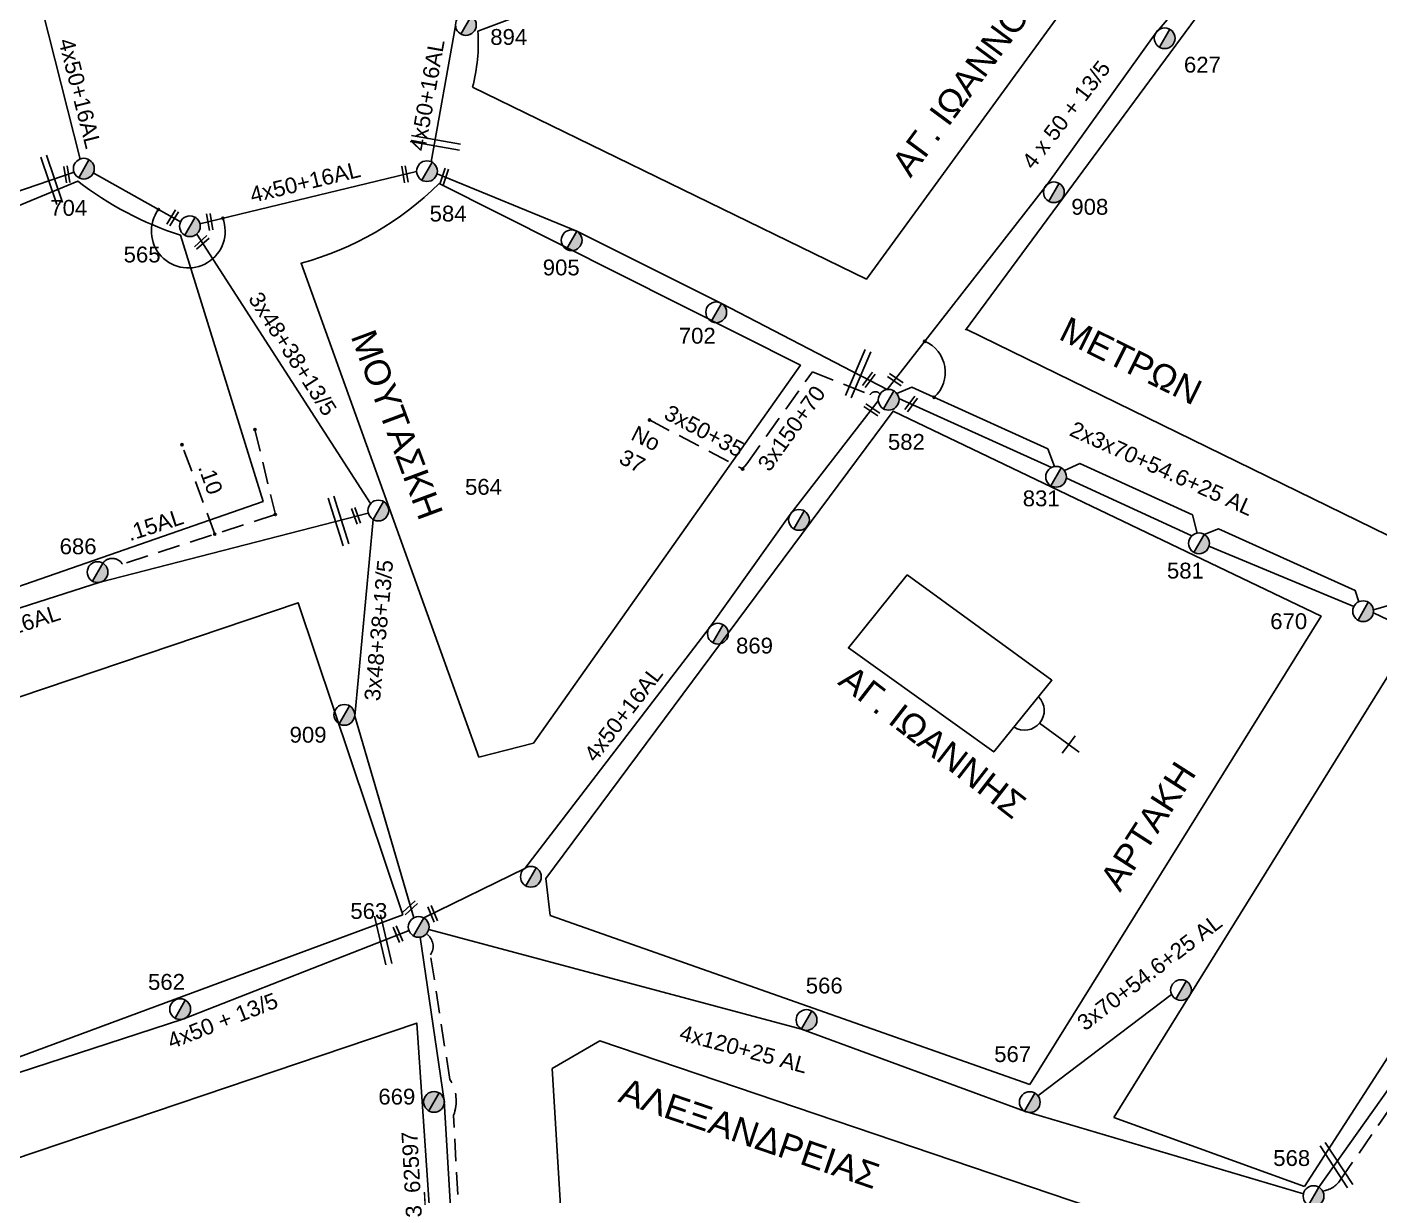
# Model space of a CAD drawing. Header units: millimetres. Extents: x 1421 to 7616, y 908 to 2861.
# Drawn here: x 5913.5 to 6067.1, y 2470.5 to 2603.4 of the extents above; entities that cross this region are included whole.
import ezdxf
from ezdxf.enums import TextEntityAlignment as Align

# ---------------------------------------------------------------- set-up
doc = ezdxf.new("R2010")
doc.units = ezdxf.units.MM
doc.linetypes.add('DASHED', pattern=[19.05, 12.7, -6.35])
for name, color, linetype, lineweight in [('3x150+70', 7, 'Continuous', 30), ('3x48+38+13_5', 7, 'Continuous', 30), ('4x50 + 13_5', 7, 'SYN_LINE', 30), ('Άγνωστα', 7, 'Continuous', 30), ('Γυμνά εναέρια ΧΤ και ΦΟΠ (3Φ)   4x50+16AL', 7, 'Continuous', 30), ('Καλωδια Χ.Τ. 3x50+35', 7, 'Continuous', 30), ('Καλώδια ΧΤ   3x150+50CU', 7, 'DASHED', 30), ('Καλώδια ΧΤ   3x150+70AL', 7, 'DASHED', 30), ('Συνεστραμμένα ΧΤ   3x70+54.6+25 AL', 7, 'SYN_LINE', 30), ('Συνεστραμμένα ΧΤ   4x120+25 AL', 7, 'SYN_LINE', 30), ('Υπόγεια Καλώδια Δικτύου ΧΤ   .10', 7, 'DASHED', 30), ('Υπόγεια Καλώδια Δικτύου ΧΤ   .15', 7, 'DASHED', 30)]:
    doc.layers.add(name, color=color, linetype=linetype, lineweight=lineweight)
for name, color, linetype in [('TEXT ΚΑΛΩΔΙΩΝ', 7, 'Continuous'), ('ΑΓΝΩΣΤΟ ΕΝΑΕΡΙΟ ΚΑΛΩΔΙΟ', 7, 'Continuous'), ('Μηχανική τομή', 7, 'Continuous'), ('Στύλος Ξύλινος', 7, 'Continuous'), ('Στύλος Ξύλινος @ 1', 7, 'Continuous'), ('Στύλος ΦΜ', 7, 'Continuous'), ('Στύλος ΦΜ @ 1', 7, 'Continuous'), ('Συνδέσεις', 7, 'Continuous'), ('Τομή', 7, 'Continuous'), ('Υπόβαθρο ΔΕΗ', 7, 'Continuous')]:
    doc.layers.add(name, color=color, linetype=linetype)
doc.styles.add('arial', font='ARIAL.TTF')
doc.styles.get("Standard").update_dxf_attribs({"font": 'ARIAL.TTF', "height": 1.8})
doc.linetypes.add('SYN_LINE', pattern='A,0.5,-0.0001,["/\\/\\/\\/",Standard,S=0.1,R=0,X=0,Y=-0.05],-0.25', length=0.7501)

# ---------------------------------------------------------------- blocks, each defined once
blk = doc.blocks.new('ΥΠΑΡΧΩΝ ΤΣΙΜΕΝΤΕΝΙΟΣ ΣΤΥΛΟΣ')
at = {"layer": 'Στύλος ΦΜ'}
blk.add_hatch(color=7, dxfattribs=at).paths.add_polyline_path([(-1.29, -2.28, 0.574793), (2.62, 0, 0.268822), (1.3, 2.27)])
at = {"layer": 'Στύλος ΦΜ', "color": 7}
blk.add_line((-1.29, -2.28), (1.3, 2.27), dxfattribs=at)
blk.add_circle((0, 0), 2.62, dxfattribs=at)
at = {"layer": 'Στύλος ΦΜ', "flags": 4}
for tag, p in [('ΑΡΙΘΜΟΣ', (-4.68, 8.05)), ('ΤΥΠΟΣ', (-4.91, 3.03))]:
    blk.add_attdef(tag, p, '', height=4, dxfattribs=at)
blk = doc.blocks.new('ΥΠΑΡΧΩΝ ΞΥΛΙΝΟΣ ΣΤΥΛΟΣ')
at = {"layer": 'Στύλος Ξύλινος'}
h = blk.add_hatch(color=7, dxfattribs=at)
h.paths.add_polyline_path([(-2.62, 0, 0.270008), (-1.29, -2.28), (1.3, 2.27, 0.576266)])
h.paths.add_polyline_path([(-1.29, -2.28, 0.574793), (2.62, 0, 0.268822), (1.3, 2.27)])
at = {"layer": 'Στύλος Ξύλινος', "color": 7}
blk.add_line((-1.29, -2.28), (1.3, 2.27), dxfattribs=at)
blk.add_circle((0, 0), 2.62, dxfattribs=at)
at = {"layer": 'Στύλος Ξύλινος', "color": 1, "flags": 4}
for tag, p in [('ΑΡΙΘΜΟΣ', (-4.91, 8.6)), ('ΤΥΠΟΣ', (-4.85, 3.39))]:
    blk.add_attdef(tag, p, '', height=4, dxfattribs=at)
blk = doc.blocks.new('_ΣΥΝΔΕΣΗ')
at = {"layer": 'Συνδέσεις', "linetype": 'SYN_LINE', "ltscale": 40}
blk.add_hatch(color=256, dxfattribs=at).paths.add_polyline_path([(0.5, -0.01, 1), (-0.5, -0.01, 1)])
at = {"layer": 'Συνδέσεις'}
blk.add_circle((0, -0.01), 0.5, dxfattribs=at)
blk = doc.blocks.new('ΤΟΜΗ')
at = {"layer": 'Τομή', "ltscale": 40}
for p, q in [((11.33, -0.65), (-11.4, -0.65)), ((11.33, -3.42), (-11.4, -3.42))]:
    blk.add_line(p, q, dxfattribs=at)
blk = doc.blocks.new('ΜΗΧΑΝΙΚΗ ΤΟΜΗ')
at = {"layer": 'Μηχανική τομή', "ltscale": 40}
for p, q in [((-3.79, 1.21), (3.79, 1.21)), ((3.79, -0.34), (-3.79, -0.34))]:
    blk.add_line(p, q, dxfattribs=at)

msp = doc.modelspace()

# ---------------------------------------------------------------- hatches: boundary and pattern name
at = {"layer": 'Υπόβαθρο ΔΕΗ', "lineweight": -3, "ltscale": 0.1}
h = msp.add_hatch(color=256, dxfattribs=at)
h.dxf.hatch_style = 1
edge = h.paths.add_edge_path()
edge.add_spline(control_points=[(5691.94, 2442.28), (5692.16, 2442.58), (5694.87, 2446.18), (5700.26, 2453.48), (5706.97, 2462.99), (5711.5, 2468.97), (5713.29, 2471.32)], knot_values=[260.98887, 260.98887, 260.98887, 260.98887, 262.113706, 274.518577, 288.177921, 297.038871, 297.038871, 297.038871, 297.038871], degree=3, periodic=0)
edge.add_line((5713.29, 2471.32), (5712.02, 2472.42))
edge.add_spline(control_points=[(5712.02, 2472.42), (5711.88, 2472.24), (5711.75, 2472.06), (5710.37, 2470.25), (5709.13, 2468.61), (5706.68, 2465.33), (5705.47, 2463.67), (5702.37, 2459.38), (5700.49, 2456.74), (5697.1, 2452.03), (5695.58, 2449.96), (5692.92, 2446.37), (5691.78, 2444.85), (5690.64, 2443.33)], knot_values=[261.050003, 261.050003, 261.050003, 261.050003, 261.732834, 261.732834, 267.859852, 267.859852, 273.986871, 273.986871, 283.703429, 283.703429, 291.439526, 291.439526, 297.142348, 297.142348, 297.142348, 297.142348], degree=3, periodic=0)
edge.add_line((5690.64, 2443.33), (5691.94, 2442.28))
edge = h.paths.add_edge_path()
edge.add_spline(control_points=[(5735.17, 2499.23), (5735.83, 2500.01), (5738.55, 2503.27), (5744.03, 2509.97), (5749.33, 2515.89), (5752.46, 2519.4), (5752.66, 2519.62)], knot_values=[332.50931, 332.50931, 332.50931, 332.50931, 335.550703, 345.259731, 358.48712, 359.372362, 359.372362, 359.372362, 359.372362], degree=3, periodic=0)
edge.add_spline(control_points=[(5752.66, 2519.62), (5754.61, 2521.81), (5756.55, 2524), (5758.51, 2526.17)], knot_values=[359.372362, 359.372362, 359.372362, 359.372362, 368.154974, 368.154974, 368.154974, 368.154974], degree=3, periodic=0)
edge.add_line((5758.51, 2526.17), (5757.44, 2527.47))
edge.add_spline(control_points=[(5757.44, 2527.47), (5756.82, 2526.79), (5756.2, 2526.1), (5754.22, 2523.88), (5752.85, 2522.35), (5751.49, 2520.82)], knot_values=[359.492505, 359.492505, 359.492505, 359.492505, 362.259038, 362.259038, 368.403252, 368.403252, 368.403252, 368.403252], degree=3, periodic=0)
edge.add_spline(control_points=[(5751.49, 2520.82), (5751.41, 2520.73), (5751.32, 2520.63), (5749.79, 2518.91), (5748.34, 2517.29), (5745.75, 2514.36), (5744.6, 2513.06), (5742.33, 2510.43), (5741.21, 2509.1), (5738.58, 2505.94), (5737.07, 2504.11), (5735.03, 2501.66), (5734.5, 2501.02), (5733.97, 2500.39)], knot_values=[332.62243, 332.62243, 332.62243, 332.62243, 333.004816, 333.004816, 339.531417, 339.531417, 344.713491, 344.713491, 349.895565, 349.895565, 357.003007, 357.003007, 359.492505, 359.492505, 359.492505, 359.492505], degree=3, periodic=0)
edge.add_line((5733.97, 2500.39), (5735.17, 2499.23))
edge = h.paths.add_edge_path()
edge.add_spline(control_points=[(5896.61, 2646.8), (5901.45, 2651.15), (5906.27, 2655.53), (5910.89, 2660.11)], knot_values=[551.674484, 551.674484, 551.674484, 551.674484, 571.199355, 571.199355, 571.199355, 571.199355], degree=3, periodic=0)
edge.add_spline(control_points=[(5910.89, 2660.11), (5910.91, 2660.13), (5912.76, 2661.95), (5914.57, 2663.81), (5916.34, 2665.68)], knot_values=[571.199355, 571.199355, 571.199355, 571.199355, 571.281656, 578.987754, 578.987754, 578.987754, 578.987754], degree=3, periodic=0)
edge.add_spline(control_points=[(5916.34, 2665.68), (5917.15, 2666.53), (5917.96, 2667.39), (5918.76, 2668.26)], knot_values=[578.987754, 578.987754, 578.987754, 578.987754, 582.527531, 582.527531, 582.527531, 582.527531], degree=3, periodic=0)
edge.add_line((5918.76, 2668.26), (5917.63, 2669.49))
edge.add_spline(control_points=[(5917.63, 2669.49), (5916.8, 2668.6), (5915.97, 2667.71), (5915.14, 2666.83)], knot_values=[579.000974, 579.000974, 579.000974, 579.000974, 582.663195, 582.663195, 582.663195, 582.663195], degree=3, periodic=0)
edge.add_spline(control_points=[(5915.14, 2666.83), (5914.92, 2666.6), (5914.69, 2666.37), (5912.47, 2664.04), (5910.44, 2661.99), (5907.86, 2659.47), (5907.34, 2658.98), (5906.83, 2658.48)], knot_values=[567.142828, 567.142828, 567.142828, 567.142828, 568.110213, 568.110213, 576.851211, 576.851211, 579.000974, 579.000974, 579.000974, 579.000974], degree=3, periodic=0)
edge.add_spline(control_points=[(5906.83, 2658.48), (5904.73, 2656.47), (5902.6, 2654.49), (5897.77, 2650.08), (5895.06, 2647.65), (5891.3, 2644.28), (5890.25, 2643.34), (5889.21, 2642.4)], knot_values=[543.23113, 543.23113, 543.23113, 543.23113, 552.002269, 552.002269, 562.923172, 562.923172, 567.142828, 567.142828, 567.142828, 567.142828], degree=3, periodic=0)
edge.add_line((5889.21, 2642.4), (5890.25, 2641.1))
edge.add_spline(control_points=[(5890.25, 2641.1), (5891.65, 2642.35), (5893.76, 2644.25), (5895.88, 2646.15), (5896.61, 2646.8)], knot_values=[543.137533, 543.137533, 543.137533, 543.137533, 548.757021, 551.674464, 551.674464, 551.674464, 551.674464], degree=3, periodic=0)
edge.add_spline(control_points=[(5896.61, 2646.8), (5896.61, 2646.8), (5896.61, 2646.8), (5896.61, 2646.8)], knot_values=[551.674464, 551.674464, 551.674464, 551.674464, 551.674484, 551.674484, 551.674484, 551.674484], degree=3, periodic=0)
edge = h.paths.add_edge_path()
edge.add_spline(control_points=[(5952.15, 2709.84), (5953.69, 2712.08), (5956.79, 2716.68), (5959.77, 2721.36), (5961.25, 2723.76)], knot_values=[635.891223, 635.891223, 635.891223, 635.891223, 644.044754, 652.524779, 652.524779, 652.524779, 652.524779], degree=3, periodic=0)
edge.add_spline(control_points=[(5961.25, 2723.76), (5961.27, 2723.79), (5961.29, 2723.82), (5961.3, 2723.85)], knot_values=[652.524779, 652.524779, 652.524779, 652.524779, 652.626047, 652.626047, 652.626047, 652.626047], degree=3, periodic=0)
edge.add_spline(control_points=[(5961.3, 2723.85), (5961.75, 2724.57), (5962.19, 2725.3), (5962.63, 2726.03)], knot_values=[652.626047, 652.626047, 652.626047, 652.626047, 655.179142, 655.179142, 655.179142, 655.179142], degree=3, periodic=0)
edge.add_line((5962.63, 2726.03), (5961.16, 2726.81))
edge.add_spline(control_points=[(5961.16, 2726.81), (5960.75, 2726.14), (5960.34, 2725.47), (5959.93, 2724.81)], knot_values=[652.722274, 652.722274, 652.722274, 652.722274, 655.080982, 655.080982, 655.080982, 655.080982], degree=3, periodic=0)
edge.add_spline(control_points=[(5959.88, 2724.73), (5957.98, 2721.64), (5956.02, 2718.58), (5952.94, 2713.96), (5951.87, 2712.37), (5950.78, 2710.79)], knot_values=[635.895337, 635.895337, 635.895337, 635.895337, 646.850294, 646.850294, 652.628958, 652.628958, 652.628958, 652.628958], degree=3, periodic=0)
edge.add_spline(control_points=[(5950.78, 2710.79), (5948.44, 2707.41), (5946.04, 2704.07), (5943.58, 2700.77)], knot_values=[623.496411, 623.496411, 623.496411, 623.496411, 635.895317, 635.895317, 635.895317, 635.895317], degree=3, periodic=0)
edge.add_spline(control_points=[(5943.58, 2700.77), (5942.78, 2699.69), (5941.97, 2698.62), (5941.16, 2697.56)], knot_values=[619.46154, 619.46154, 619.46154, 619.46154, 623.496411, 623.496411, 623.496411, 623.496411], degree=3, periodic=0)
edge.add_line((5941.16, 2697.56), (5942.41, 2696.44))
edge.add_spline(control_points=[(5942.41, 2696.44), (5943.23, 2697.52), (5944.05, 2698.61), (5944.86, 2699.7)], knot_values=[619.321416, 619.321416, 619.321416, 619.321416, 623.404559, 623.404559, 623.404559, 623.404559], degree=3, periodic=0)
edge.add_spline(control_points=[(5944.86, 2699.7), (5945.68, 2700.79), (5948.15, 2704.15), (5950.56, 2707.54), (5952.15, 2709.84)], knot_values=[623.404559, 623.404559, 623.404559, 623.404559, 627.502698, 635.891223, 635.891223, 635.891223, 635.891223], degree=3, periodic=0)

# ---------------------------------------------------------------- linework, layer by layer
at = {"layer": '3x150+70', "color": 62, "linetype": 'DASHED', "lineweight": -3, "ltscale": 0.2}
msp.add_lwpolyline([(5995.19, 2553.74), (6002.66, 2564.18), (6009.21, 2561.58, -0.532048), (6010.33, 2561.66, 3.379319)], format="xyb", dxfattribs=at)
at = {"layer": '3x48+38+13_5', "color": 30, "lineweight": -3, "ltscale": 0.1}
for points in [[(5932.73, 2579.83), (5952.47, 2549.2)], [(5952.78, 2547.4), (5950.67, 2525.06), (5957.38, 2502.13)]]:
    msp.add_lwpolyline(points, dxfattribs=at)
at = {"layer": '4x50 + 13_5', "color": 6, "lineweight": -3, "ltscale": 0.1}
msp.add_lwpolyline([(6011.13, 2562.17), (6029.3, 2585.46), (6041.59, 2602.57), (6056.16, 2619.62)], dxfattribs=at)
at = {"layer": '4x50 + 13_5', "color": 1, "lineweight": -3, "ltscale": 0.1}
msp.add_lwpolyline([(5897.2, 2479.55), (5931.17, 2490.62), (5956.84, 2500.7)], dxfattribs=at)
at = {"layer": '4x50 + 13_5', "color": 5, "lineweight": -3, "ltscale": 0.1}
msp.add_lwpolyline([(5961.95, 2452.13), (5961.82, 2464.77), (5960.85, 2481.36), (5958.12, 2499.93)], dxfattribs=at)
at = {"layer": 'ΑΓΝΩΣΤΟ ΕΝΑΕΡΙΟ ΚΑΛΩΔΙΟ', "color": 30, "lineweight": -3, "ltscale": 0.1}
msp.add_lwpolyline([(5960.02, 2586.68), (5975.89, 2580.15), (5992.32, 2571.96), (6011.13, 2562.17)], dxfattribs=at)
at = {"layer": 'Γυμνά εναέρια ΧΤ και ΦΟΠ (3Φ)   4x50+16AL', "color": 30, "lineweight": -3, "ltscale": 0.1}
for points in [[(5914.46, 2608.26), (5919.49, 2588.36)], [(5920.98, 2586.79), (5930.89, 2581.21)], [(5933.1, 2581.01), (5957.7, 2586.95)]]:
    msp.add_lwpolyline(points, dxfattribs=at)
at = {"layer": 'Γυμνά εναέρια ΧΤ και ΦΟΠ (3Φ)   4x50+16AL', "color": 5, "lineweight": -3, "ltscale": 0.1}
for points in [[(5959.37, 2588.05), (5962.12, 2603.5)], [(5810.76, 2503.06), (5827.73, 2507.77), (5847.29, 2514.47), (5877, 2525.46), (5900.62, 2533.48), (5921.78, 2540.29), (5952.22, 2548.13)]]:
    msp.add_lwpolyline(points, dxfattribs=at)
at = {"layer": 'Γυμνά εναέρια ΧΤ και ΦΟΠ (3Φ)   4x50+16AL', "color": 62, "lineweight": -3, "ltscale": 0.1}
msp.add_lwpolyline([(5958.53, 2502.12), (5969.98, 2507.74), (5990.91, 2535.04), (6000.13, 2547.98), (6010.14, 2560.89)], dxfattribs=at)
at = {"layer": 'Καλωδια Χ.Τ. 3x50+35', "color": 62, "linetype": 'DASHED', "lineweight": -3, "ltscale": 0.2}
msp.add_lwpolyline([(5984.15, 2558.71), (5994.73, 2553.14), (5995.19, 2553.74)], dxfattribs=at)
at = {"layer": 'Καλώδια ΧΤ   3x150+50CU', "color": 30, "lineweight": -3, "ltscale": 0.2}
msp.add_lwpolyline([(5998.93, 2441.43), (5970.24, 2445.38), (5969.79, 2443.66), (5962, 2444.7), (5962.84, 2449.49, 0.367131), (5963.16, 2454.19), (5962.84, 2462.16, 0.288634), (5962.57, 2466.89), (5961.9, 2479.7, 0.239851), (5961.47, 2483.78), (5959.28, 2497.93, 0.414138), (5958.82, 2500.31)], format="xyb", dxfattribs=at)
at = {"layer": 'Καλώδια ΧΤ   3x150+70AL', "color": 1, "lineweight": -3, "ltscale": 0.2}
msp.add_lwpolyline([(6092.41, 2517.92, -0.620435), (6092.74, 2515.54), (6089.73, 2510.73), (6081.67, 2497.1), (6079.18, 2496.3), (6062.61, 2472.34, -0.206203), (6060.61, 2471.08, -7.171083)], format="xyb", dxfattribs=at)
at = {"layer": 'Συνεστραμμένα ΧΤ   3x70+54.6+25 AL', "color": 6, "lineweight": -3, "ltscale": 15}
for points in [[(6012.25, 2561.71), (6013.95, 2562.45), (6029.39, 2555.42), (6030.15, 2553.41)], [(6031.28, 2552.96), (6033.01, 2553.77), (6045.81, 2547.93), (6046.36, 2545.85)], [(6047.14, 2545.71), (6048.79, 2546.35), (6064.3, 2539.34), (6064.7, 2538.04)], [(6066.36, 2537.15), (6068.74, 2537.83), (6092.96, 2525.97), (6093.79, 2524.52)]]:
    msp.add_lwpolyline(points, dxfattribs=at)
at = {"layer": 'Συνεστραμμένα ΧΤ   3x70+54.6+25 AL', "color": 62, "lineweight": -3, "ltscale": 15}
for points in [[(6012.48, 2561.13), (6029.79, 2553.29)], [(6031.5, 2552.1), (6045.76, 2545.56)], [(6047.69, 2544.38), (6064.15, 2537.53)], [(6066.36, 2536.81), (6093.26, 2523.96)]]:
    msp.add_lwpolyline(points, dxfattribs=at)
at = {"layer": 'Συνεστραμμένα ΧΤ   3x70+54.6+25 AL', "color": 2, "lineweight": -3, "ltscale": 15}
msp.add_lwpolyline([(6028.27, 2481.91), (6043.45, 2493.43)], dxfattribs=at)
at = {"layer": 'Συνεστραμμένα ΧΤ   4x120+25 AL', "color": 27, "lineweight": -3, "ltscale": 10}
msp.add_lwpolyline([(5862.56, 2563.21), (5883.77, 2573.59), (5902.29, 2581.22), (5918.8, 2586.86)], dxfattribs=at)
at = {"layer": 'Συνεστραμμένα ΧΤ   4x120+25 AL', "color": 85, "lineweight": -3, "ltscale": 15}
msp.add_lwpolyline([(6060.15, 2471.54), (6079.44, 2498.68), (6087.9, 2513.36)], dxfattribs=at)
at = {"layer": 'Συνεστραμμένα ΧΤ   4x120+25 AL', "color": 2, "linetype": 'SYN_LINE', "lineweight": -3, "ltscale": 15}
msp.add_lwpolyline([(6058.42, 2470.77), (6026.76, 2480.17), (6001.4, 2489.5), (5959.09, 2500.82)], dxfattribs=at)
at = {"layer": 'Υπόβαθρο ΔΕΗ', "lineweight": -3, "ltscale": 0.1}
for points in [[(5964.05, 2596.51), (6008.79, 2574.71), (6046.55, 2626.55), (6039.62, 2631.07), (5964.67, 2602.9, -0.079481), (5964.05, 2596.51, 2.55059)], [(5964.76, 2520.39), (5970.97, 2521.98), (6001.3, 2564.92), (5960.25, 2585.57, -0.129755), (5944.59, 2576.52), (5964.76, 2520.39)]]:
    msp.add_lwpolyline(points, format="xyb", dxfattribs=at)
for points in [[(6020.05, 2568.93), (6057.27, 2619.4), (6101.79, 2591.76)], [(6020.13, 2569.04), (6071.46, 2543.91)], [(6036.87, 2479.45), (6070.8, 2534.1)], [(6028.46, 2524.25), (6032.96, 2520.96)], [(6058.55, 2471.6), (6091.92, 2523.4)], [(6031.76, 2521.83), (6031.03, 2520.84)], [(6032.49, 2522.83), (6031.76, 2521.83)], [(5907.51, 2458.97), (5906.38, 2472.81), (5957.72, 2490.17), (5960.3, 2452.29), (5907.51, 2458.97)], [(6036.87, 2479.45), (6058.55, 2471.6)]]:
    msp.add_lwpolyline(points, dxfattribs=at)
msp.add_lwpolyline([(5870.7, 2565.72), (5885.16, 2530.27), (5940.27, 2549.46), (5930.87, 2579.71, -0.086148), (5919.21, 2585.85)], format="xyb", close=True, dxfattribs=at)
for points in [[(6027.36, 2483.18), (6060.42, 2536.42), (6011.83, 2559.71), (5972.38, 2506.6), (5972.89, 2502.41)], [(6013.4, 2541.11), (6006.75, 2532.81), (6023.24, 2520.98), (6029.85, 2529.14)], [(5956.13, 2502.47), (5944.25, 2537.93), (5889.62, 2519.48), (5904.08, 2483.21)], [(5975.2, 2450.02), (6037.11, 2441.94), (6047.53, 2464.74), (5978.52, 2488.14), (5973.11, 2485)]]:
    msp.add_lwpolyline(points, close=True, dxfattribs=at)
at = {"layer": 'Υπόβαθρο ΔΕΗ', "lineweight": -3}
for centre, radius, start, end in [((5931.77, 2580.17), 4.19, 144.0329, 20.566), ((6013.9, 2564.13), 3.84, 312.4099, 66.7836)]:
    msp.add_arc(centre, radius, start, end, dxfattribs=at)
at = {"layer": 'Υπόβαθρο ΔΕΗ', "lineweight": -3, "ltscale": 0.1}
msp.add_arc((6026.76, 2525.68), 2.22, 236.7308, 45.335, dxfattribs=at)
msp.add_open_spline([(5490.15, 2288.88), (5490.87, 2288.89), (5491.59, 2288.89), (5493.74, 2288.91), (5495.17, 2288.94), (5497.8, 2289.06), (5499.01, 2289.16), (5501.43, 2289.43), (5502.64, 2289.61), (5506.25, 2290.26), (5508.65, 2290.84), (5512.66, 2292.01), (5514.29, 2292.54), (5517.52, 2293.68), (5519.13, 2294.29), (5522.16, 2295.48), (5523.59, 2296.04), (5526.43, 2297.19), (5527.84, 2297.77), (5531.22, 2299.21), (5533.17, 2300.07), (5537.38, 2302.06), (5539.62, 2303.21), (5543.68, 2305.4), (5545.51, 2306.42), (5549.13, 2308.49), (5550.92, 2309.55), (5554.75, 2311.89), (5556.78, 2313.17), (5560.79, 2315.82), (5562.77, 2317.19), (5567.67, 2320.66), (5570.58, 2322.79), (5575.52, 2326.44), (5577.55, 2327.95), (5581.62, 2330.97), (5583.65, 2332.48), (5588.68, 2336.28), (5591.67, 2338.58), (5598.59, 2344.11), (5602.49, 2347.39), (5608.23, 2352.48), (5610.13, 2354.22), (5613.89, 2357.75), (5615.76, 2359.55), (5619.45, 2363.1), (5621.27, 2364.86), (5624.93, 2368.37), (5626.76, 2370.11), (5632.27, 2375.34), (5635.92, 2378.82), (5643.08, 2385.93), (5646.58, 2389.55), (5651.44, 2394.94), (5652.91, 2396.62), (5655.79, 2400.04), (5657.21, 2401.77), (5660.34, 2405.66), (5662.06, 2407.82), (5665.07, 2411.57), (5666.36, 2413.16), (5668.97, 2416.32), (5670.28, 2417.89), (5674.21, 2422.59), (5676.83, 2425.71), (5681.95, 2432.03), (5684.46, 2435.23), (5689.33, 2441.58), (5691.7, 2444.73), (5695.58, 2449.96), (5697.1, 2452.03), (5700.49, 2456.74), (5702.37, 2459.38), (5705.47, 2463.67), (5706.68, 2465.33), (5709.13, 2468.61), (5710.37, 2470.25), (5712.95, 2473.64), (5714.3, 2475.4), (5717.12, 2479.13), (5718.6, 2481.1), (5721.58, 2485.06), (5723.08, 2487.04), (5725.79, 2490.5), (5726.99, 2491.99), (5729.41, 2494.94), (5730.63, 2496.4), (5733.09, 2499.34), (5734.33, 2500.82), (5737.07, 2504.11), (5738.58, 2505.94), (5741.21, 2509.1), (5742.33, 2510.43), (5744.6, 2513.06), (5745.75, 2514.36), (5748.34, 2517.29), (5749.79, 2518.91), (5752.68, 2522.16), (5754.13, 2523.79), (5757.7, 2527.77), (5759.83, 2530.12), (5764.18, 2534.75), (5766.39, 2537.04), (5770.79, 2541.41), (5772.97, 2543.51), (5777.38, 2547.56), (5779.6, 2549.52), (5784.09, 2553.37), (5786.36, 2555.25), (5790.16, 2558.45), (5791.71, 2559.76), (5796.3, 2563.73), (5799.3, 2566.46), (5804.09, 2570.87), (5805.89, 2572.53), (5809.47, 2575.86), (5811.26, 2577.53), (5814.81, 2580.89), (5816.58, 2582.59), (5819.71, 2585.52), (5821.06, 2586.76), (5823.79, 2589.2), (5825.17, 2590.39), (5829.37, 2593.93), (5832.21, 2596.22), (5837.56, 2600.43), (5840.06, 2602.37), (5847.53, 2608.18), (5852.48, 2612.08), (5859.87, 2617.94), (5862.33, 2619.89), (5867.22, 2623.78), (5869.66, 2625.74), (5874.38, 2629.59), (5876.68, 2631.48), (5883.47, 2637.25), (5887.9, 2641.23), (5895.06, 2647.65), (5897.77, 2650.08), (5903.13, 2654.98), (5905.78, 2657.45), (5910.44, 2661.99), (5912.47, 2664.04), (5916.47, 2668.23), (5918.44, 2670.36), (5923.54, 2676.01), (5926.63, 2679.56), (5932.68, 2686.77), (5935.64, 2690.43), (5943.95, 2701.09), (5949.13, 2708.22), (5956.03, 2718.6), (5958, 2721.68), (5961.43, 2727.24), (5962.91, 2729.71), (5965.83, 2734.76), (5967.26, 2737.34), (5970.15, 2742.52), (5971.59, 2745.12), (5974.04, 2749.35), (5975.01, 2750.98), (5976.99, 2754.21), (5977.99, 2755.81), (5980.6, 2759.91), (5982.22, 2762.38), (5985.47, 2767.32), (5987.1, 2769.78), (5990.87, 2775.45), (5993.01, 2778.66), (5997.27, 2785.09), (5999.39, 2788.31), (6002.94, 2793.69), (6004.36, 2795.85), (6007.22, 2800.17), (6008.66, 2802.33), (6011.42, 2806.35), (6012.74, 2808.21), (6015.43, 2811.88), (6016.82, 2813.69), (6019.65, 2817.26), (6021.08, 2819.02), (6023.91, 2822.44), (6025.3, 2824.1), (6028.08, 2827.44), (6029.46, 2829.11), (6033.67, 2834.11), (6036.54, 2837.41), (6040.6, 2841.67), (6041.65, 2842.74), (6043.78, 2844.84), (6044.85, 2845.87), (6046.01, 2846.99), (6046.09, 2847.07), (6046.18, 2847.15)], degree=3, knots=[0, 0, 0, 0, 2.166148, 2.166148, 6.498445, 6.498445, 10.265763, 10.265763, 14.03308, 14.03308, 21.567715, 21.567715, 26.783111, 26.783111, 31.998507, 31.998507, 36.609107, 36.609107, 41.219706, 41.219706, 47.702734, 47.702734, 55.361699, 55.361699, 61.656862, 61.656862, 67.952024, 67.952024, 75.225312, 75.225312, 82.498599, 82.498599, 93.336109, 93.336109, 100.938237, 100.938237, 108.540365, 108.540365, 119.906013, 119.906013, 135.262764, 135.262764, 143.046265, 143.046265, 150.829766, 150.829766, 158.421213, 158.421213, 166.01266, 166.01266, 181.195553, 181.195553, 196.378447, 196.378447, 203.139727, 203.139727, 209.901007, 209.901007, 218.17125, 218.17125, 224.294478, 224.294478, 230.417706, 230.417706, 242.664163, 242.664163, 254.910619, 254.910619, 266.752825, 266.752825, 274.488922, 274.488922, 284.205481, 284.205481, 290.332499, 290.332499, 296.459518, 296.459518, 303.102773, 303.102773, 310.521928, 310.521928, 317.941082, 317.941082, 323.632036, 323.632036, 329.322989, 329.322989, 335.111928, 335.111928, 342.21937, 342.21937, 347.401444, 347.401444, 352.583519, 352.583519, 359.110119, 359.110119, 365.636719, 365.636719, 375.115877, 375.115877, 384.595036, 384.595036, 393.595586, 393.595586, 402.417975, 402.417975, 411.240365, 411.240365, 417.351182, 417.351182, 429.572817, 429.572817, 436.920313, 436.920313, 444.267808, 444.267808, 451.615303, 451.615303, 457.062825, 457.062825, 462.510346, 462.510346, 473.405389, 473.405389, 482.870876, 482.870876, 501.801851, 501.801851, 511.190138, 511.190138, 520.578425, 520.578425, 529.535879, 529.535879, 547.450786, 547.450786, 558.371689, 558.371689, 569.292592, 569.292592, 578.03359, 578.03359, 586.774588, 586.774588, 600.952588, 600.952588, 615.130587, 615.130587, 641.674, 641.674, 652.706754, 652.706754, 661.38308, 661.38308, 670.280364, 670.280364, 679.177647, 679.177647, 684.825847, 684.825847, 690.474048, 690.474048, 699.322624, 699.322624, 708.1712, 708.1712, 719.749064, 719.749064, 731.326928, 731.326928, 739.082483, 739.082483, 746.838037, 746.838037, 753.616582, 753.616582, 760.393168, 760.393168, 767.169755, 767.169755, 773.671582, 773.671582, 780.173409, 780.173409, 793.177063, 793.177063, 797.627508, 797.627508, 802.077954, 802.077954, 802.435638, 802.435638, 802.435638, 802.435638], dxfattribs=at)
msp.add_spline([(5490.16, 2287.22), (5499.06, 2287.5), (5515.01, 2291.04), (5522.87, 2293.97), (5536.55, 2299.83), (5547.01, 2305.36), (5558.93, 2312.6), (5569, 2319.58), (5578.71, 2326.73), (5595.27, 2339.32), (5611.11, 2352.87), (5623.93, 2365.1), (5639.24, 2379.78), (5654.56, 2396), (5666.94, 2411.23), (5680.23, 2427.26), (5692.61, 2443.18), (5699.97, 2453.16), (5707.96, 2464.24), (5717.67, 2477.08), (5726.8, 2489.07), (5737.12, 2501.56), (5743.34, 2509.03), (5752.07, 2518.96), (5762.51, 2530.53), (5776.67, 2544.64), (5783.85, 2550.96), (5794.53, 2559.98), (5805.14, 2569.57), (5813.96, 2577.8), (5823.23, 2586.46), (5844.27, 2603.53), (5862.79, 2618.13), (5880.4, 2632.45), (5894.43, 2644.85), (5910.95, 2660.17), (5923.63, 2673.64), (5937.53, 2690.18), (5947.29, 2703), (5956.7, 2716.61), (5966.6, 2732.78), (5975.58, 2748.67), (5983.92, 2761.92), (5995.53, 2779.46), (6005.65, 2794.78), (6016.35, 2810.29), (6027.52, 2824.16), (6041.87, 2840.57), (6047.34, 2845.95)], degree=3, dxfattribs=at)
at = {"layer": 'Υπόγεια Καλώδια Δικτύου ΧΤ   .10', "color": 5, "lineweight": -3, "ltscale": 0.2}
msp.add_lwpolyline([(5934.78, 2545.74), (5931.06, 2555.89)], dxfattribs=at)
at = {"layer": 'Υπόγεια Καλώδια Δικτύου ΧΤ   .15', "color": 5, "lineweight": -3, "ltscale": 0.2}
msp.add_lwpolyline([(5939.34, 2557.63), (5941.66, 2547.97), (5924.29, 2542.34, 0.526626), (5922.06, 2542.44, -28.813946)], format="xyb", dxfattribs=at)

# ---------------------------------------------------------------- block references
at = {"layer": 'Μηχανική τομή', "lineweight": -3}
for p, xscale, yscale, zscale, rotation in [((5918.1, 2586.62), 0.2499999999999673, 0.2499999999999673, 0.2499999999999673, 99.30110312939638), ((5956.49, 2586.65), 0.2499999999999673, 0.2499999999999673, 0.2499999999999673, 99.30110312939638), ((5960.73, 2586.39), 0.2499999999999672, 0.2499999999999672, 0.2499999999999672, 251.2410530670195), ((5930.1, 2581.61), 0.2499999999999673, 0.2499999999999673, 0.2499999999999673, 58.88902559638202), ((5934.31, 2581.23), 0.2499999999999673, 0.2499999999999673, 0.2499999999999673, 99.30110312939638), ((5933.37, 2578.8), 0.2499999999999672, 0.2499999999999672, 0.2499999999999672, 42.09930060477993), ((6009.16, 2563.19), 0.2499999999999672, 0.2499999999999672, 0.2499999999999672, 53.21522048561384), ((6012.13, 2563.38), 0.2499999999999672, 0.2499999999999672, 0.2499999999999672, 145.9964530629393), ((6013.96, 2560.46), 0.2499999999999672, 0.2499999999999672, 0.2499999999999672, 53.21522048561384), ((6009.46, 2559.95), 0.2499999999999672, 0.2499999999999672, 0.2499999999999672, 145.9964530629393), ((5950.92, 2547.86), 0.2499999999999672, 0.2499999999999672, 0.2499999999999672, 110.1030275351457), ((5957.05, 2503.19), 0.2499999999999672, 0.2499999999999672, 0.2499999999999672, 42.09930060477993), ((5959.63, 2502.64), 0.2499999999999672, 0.2499999999999672, 0.2499999999999672, 112.4884895442072), ((5955.68, 2500.32), 0.2499999999999672, 0.2499999999999672, 0.2499999999999672, 112.4884895442072)]:
    msp.add_blockref('ΜΗΧΑΝΙΚΗ ΤΟΜΗ', p, dxfattribs=dict(at, xscale=xscale, yscale=yscale, zscale=zscale, rotation=rotation))
at = {"layer": 'Στύλος Ξύλινος @ 1', "lineweight": -3, "ltscale": 40}
ref = msp.add_blockref('ΥΠΑΡΧΩΝ ΞΥΛΙΝΟΣ ΣΤΥΛΟΣ', (5959.68, 2481.22), dxfattribs=dict(at, xscale=0.4499999999998181, yscale=0.4499999999998181, zscale=0.4499999999998181))
ref.add_attrib('ΤΥΠΟΣ', '669', (5953.36, 2480.92), dxfattribs={"layer": 'Στύλος Ξύλινος', "height": 1.8, "flags": 4})
at = {"layer": 'Στύλος ΦΜ @ 1', "lineweight": -3, "ltscale": 40}
ref = msp.add_blockref('ΥΠΑΡΧΩΝ ΤΣΙΜΕΝΤΕΝΙΟΣ ΣΤΥΛΟΣ', (5963.3, 2603.59), dxfattribs=dict(at, xscale=0.4499999999998181, yscale=0.4499999999998181, zscale=0.4499999999998181))
ref.add_attrib('ΤΥΠΟΣ', '894', (5966.07, 2601.33), dxfattribs={"layer": 'Στύλος ΦΜ', "height": 1.8, "flags": 4})
ref = msp.add_blockref('ΥΠΑΡΧΩΝ ΤΣΙΜΕΝΤΕΝΙΟΣ ΣΤΥΛΟΣ', (6042.66, 2602.08), dxfattribs=dict(at, xscale=0.4499999999998181, yscale=0.4499999999998181, zscale=0.4499999999998181))
ref.add_attrib('ΤΥΠΟΣ', '627', (6044.85, 2598.18), dxfattribs={"layer": 'Στύλος ΦΜ', "height": 1.8, "flags": 4})
ref = msp.add_blockref('ΥΠΑΡΧΩΝ ΤΣΙΜΕΝΤΕΝΙΟΣ ΣΤΥΛΟΣ', (5919.91, 2587.26), dxfattribs=dict(at, xscale=0.4499999999998181, yscale=0.4499999999998181, zscale=0.4499999999998181))
ref.add_attrib('ΤΥΠΟΣ', '704', (5916.1, 2581.91), dxfattribs={"layer": 'Στύλος ΦΜ', "height": 1.8, "flags": 4})
ref = msp.add_blockref('ΥΠΑΡΧΩΝ ΤΣΙΜΕΝΤΕΝΙΟΣ ΣΤΥΛΟΣ', (5958.88, 2586.98), dxfattribs=dict(at, xscale=0.4499999999998181, yscale=0.4499999999998181, zscale=0.4499999999998181))
ref.add_attrib('ΤΥΠΟΣ', '584', (5959.18, 2581.26), dxfattribs={"layer": 'Στύλος ΦΜ', "height": 1.8, "flags": 4})
ref = msp.add_blockref('ΥΠΑΡΧΩΝ ΤΣΙΜΕΝΤΕΝΙΟΣ ΣΤΥΛΟΣ', (6030.08, 2584.58), dxfattribs=dict(at, xscale=0.4499999999998181, yscale=0.4499999999998181, zscale=0.4499999999998181))
ref.add_attrib('ΤΥΠΟΣ', '908', (6032.06, 2582.03), dxfattribs={"layer": 'Στύλος ΦΜ', "height": 1.8, "flags": 4})
ref = msp.add_blockref('ΥΠΑΡΧΩΝ ΤΣΙΜΕΝΤΕΝΙΟΣ ΣΤΥΛΟΣ', (5931.96, 2580.72), dxfattribs=dict(at, xscale=0.4499999999998181, yscale=0.4499999999998181, zscale=0.4499999999998181))
ref.add_attrib('ΤΥΠΟΣ', '565', (5924.43, 2576.61), dxfattribs={"layer": 'Στύλος ΦΜ', "height": 1.8, "flags": 4})
ref = msp.add_blockref('ΥΠΑΡΧΩΝ ΤΣΙΜΕΝΤΕΝΙΟΣ ΣΤΥΛΟΣ', (5975.31, 2579.13), dxfattribs=dict(at, xscale=0.4499999999998181, yscale=0.4499999999998181, zscale=0.4499999999998181))
ref.add_attrib('ΤΥΠΟΣ', '905', (5972.03, 2575.14), dxfattribs={"layer": 'Στύλος ΦΜ', "height": 1.8, "flags": 4})
ref = msp.add_blockref('ΥΠΑΡΧΩΝ ΤΣΙΜΕΝΤΕΝΙΟΣ ΣΤΥΛΟΣ', (5991.73, 2570.94), dxfattribs=dict(at, xscale=0.4499999999998181, yscale=0.4499999999998181, zscale=0.4499999999998181))
ref.add_attrib('ΤΥΠΟΣ', '702', (5987.48, 2567.38), dxfattribs={"layer": 'Στύλος ΦΜ', "height": 1.8, "flags": 4})
ref = msp.add_blockref('ΥΠΑΡΧΩΝ ΤΣΙΜΕΝΤΕΝΙΟΣ ΣΤΥΛΟΣ', (6011.31, 2561), dxfattribs=dict(at, xscale=0.4499999999998181, yscale=0.4499999999998181, zscale=0.4499999999998181))
ref.add_attrib('ΤΥΠΟΣ', '582', (6011.23, 2555.32), dxfattribs={"layer": 'Στύλος ΦΜ', "height": 1.8, "flags": 4})
ref = msp.add_blockref('ΥΠΑΡΧΩΝ ΤΣΙΜΕΝΤΕΝΙΟΣ ΣΤΥΛΟΣ', (6030.33, 2552.25), dxfattribs=dict(at, xscale=0.4499999999998181, yscale=0.4499999999998181, zscale=0.4499999999998181))
ref.add_attrib('ΤΥΠΟΣ', '831', (6026.54, 2548.9), dxfattribs={"layer": 'Στύλος ΦΜ', "height": 1.8, "flags": 4})
ref = msp.add_blockref('ΥΠΑΡΧΩΝ ΤΣΙΜΕΝΤΕΝΙΟΣ ΣΤΥΛΟΣ', (5953.36, 2548.42), dxfattribs=dict(at, xscale=0.4499999999998181, yscale=0.4499999999998181, zscale=0.4499999999998181))
ref.add_attrib('ΤΥΠΟΣ', '564', (5963.2, 2550.21), dxfattribs={"layer": 'Στύλος ΦΜ', "height": 1.8, "flags": 4})
at = {"layer": 'Στύλος ΦΜ @ 1', "lineweight": -3, "ltscale": 40, "xscale": 0.4499999999998181, "yscale": 0.4499999999998181, "zscale": 0.4499999999998181}
for p in [(6001.13, 2547.36), (5970.68, 2506.8), (6044.52, 2493.93)]:
    msp.add_blockref('ΥΠΑΡΧΩΝ ΤΣΙΜΕΝΤΕΝΙΟΣ ΣΤΥΛΟΣ', p, dxfattribs=at)
at = {"layer": 'Στύλος ΦΜ @ 1', "lineweight": -3, "ltscale": 40}
ref = msp.add_blockref('ΥΠΑΡΧΩΝ ΤΣΙΜΕΝΤΕΝΙΟΣ ΣΤΥΛΟΣ', (5921.47, 2541.42), dxfattribs=dict(at, xscale=0.4499999999998181, yscale=0.4499999999998181, zscale=0.4499999999998181))
ref.add_attrib('ΤΥΠΟΣ', '686', (5917.16, 2543.45), dxfattribs={"layer": 'Στύλος ΦΜ', "height": 1.8, "flags": 4})
ref = msp.add_blockref('ΥΠΑΡΧΩΝ ΤΣΙΜΕΝΤΕΝΙΟΣ ΣΤΥΛΟΣ', (6046.56, 2544.69), dxfattribs=dict(at, xscale=0.4499999999998181, yscale=0.4499999999998181, zscale=0.4499999999998181))
ref.add_attrib('ΤΥΠΟΣ', '581', (6042.92, 2540.69), dxfattribs={"layer": 'Στύλος ΦΜ', "height": 1.8, "flags": 4})
ref = msp.add_blockref('ΥΠΑΡΧΩΝ ΤΣΙΜΕΝΤΕΝΙΟΣ ΣΤΥΛΟΣ', (6065.2, 2536.98), dxfattribs=dict(at, xscale=0.4499999999998181, yscale=0.4499999999998181, zscale=0.4499999999998181))
ref.add_attrib('ΤΥΠΟΣ', '670', (6054.65, 2534.94), dxfattribs={"layer": 'Στύλος ΦΜ', "height": 1.8, "flags": 4})
ref = msp.add_blockref('ΥΠΑΡΧΩΝ ΤΣΙΜΕΝΤΕΝΙΟΣ ΣΤΥΛΟΣ', (5991.92, 2534.43), dxfattribs=dict(at, xscale=0.4499999999998181, yscale=0.4499999999998181, zscale=0.4499999999998181))
ref.add_attrib('ΤΥΠΟΣ', '869', (5993.98, 2532.17), dxfattribs={"layer": 'Στύλος ΦΜ', "height": 1.8, "flags": 4})
ref = msp.add_blockref('ΥΠΑΡΧΩΝ ΤΣΙΜΕΝΤΕΝΙΟΣ ΣΤΥΛΟΣ', (5949.5, 2525.2), dxfattribs=dict(at, xscale=0.4499999999998181, yscale=0.4499999999998181, zscale=0.4499999999998181))
ref.add_attrib('ΤΥΠΟΣ', '909', (5943.28, 2522.04), dxfattribs={"layer": 'Στύλος ΦΜ', "height": 1.8, "flags": 4})
ref = msp.add_blockref('ΥΠΑΡΧΩΝ ΤΣΙΜΕΝΤΕΝΙΟΣ ΣΤΥΛΟΣ', (5957.94, 2501.1), dxfattribs=dict(at, xscale=0.4499999999998181, yscale=0.4499999999998181, zscale=0.4499999999998181))
ref.add_attrib('ΤΥΠΟΣ', '563', (5950.18, 2502.01), dxfattribs={"layer": 'Στύλος ΦΜ', "height": 1.8, "flags": 4})
ref = msp.add_blockref('ΥΠΑΡΧΩΝ ΤΣΙΜΕΝΤΕΝΙΟΣ ΣΤΥΛΟΣ', (5930.85, 2491.76), dxfattribs=dict(at, xscale=0.4499999999998181, yscale=0.4499999999998181, zscale=0.4499999999998181))
ref.add_attrib('ΤΥΠΟΣ', '562', (5927.2, 2493.96), dxfattribs={"layer": 'Στύλος ΦΜ', "height": 1.8, "flags": 4})
ref = msp.add_blockref('ΥΠΑΡΧΩΝ ΤΣΙΜΕΝΤΕΝΙΟΣ ΣΤΥΛΟΣ', (6001.99, 2490.53), dxfattribs=dict(at, xscale=0.4499999999998181, yscale=0.4499999999998181, zscale=0.4499999999998181))
ref.add_attrib('ΤΥΠΟΣ', '566', (6001.9, 2493.54), dxfattribs={"layer": 'Στύλος ΦΜ', "height": 1.8, "flags": 4})
ref = msp.add_blockref('ΥΠΑΡΧΩΝ ΤΣΙΜΕΝΤΕΝΙΟΣ ΣΤΥΛΟΣ', (6027.34, 2481.19), dxfattribs=dict(at, xscale=0.4499999999998181, yscale=0.4499999999998181, zscale=0.4499999999998181))
ref.add_attrib('ΤΥΠΟΣ', '567', (6023.3, 2485.75), dxfattribs={"layer": 'Στύλος ΦΜ', "height": 1.8, "flags": 4})
ref = msp.add_blockref('ΥΠΑΡΧΩΝ ΤΣΙΜΕΝΤΕΝΙΟΣ ΣΤΥΛΟΣ', (6059.57, 2470.52), dxfattribs=dict(at, xscale=0.4499999999998181, yscale=0.4499999999998181, zscale=0.4499999999998181))
ref.add_attrib('ΤΥΠΟΣ', '568', (6054.99, 2473.94), dxfattribs={"layer": 'Στύλος ΦΜ', "height": 1.8, "flags": 4})
at = {"layer": 'Συνδέσεις', "lineweight": -3, "xscale": 0.25, "yscale": 0.25, "zscale": 0.25}
for p in [(5928.38, 2582.63), (5935.7, 2581.64), (6015.41, 2567.65), (6016.48, 2561.29), (5984.15, 2558.71), (5939.34, 2557.63), (5931.06, 2555.9), (5994.73, 2553.15), (5941.66, 2547.97), (5934.78, 2545.74)]:
    msp.add_blockref('_ΣΥΝΔΕΣΗ', p, dxfattribs=at)
at = {"layer": 'Τομή', "lineweight": -3}
for p, xscale, yscale, zscale, rotation in [((5959.94, 2590.69), 0.2499999999999998, 0.2499999999999998, 0.2499999999999998, 350.1363246137764), ((5916.74, 2586.16), 0.2499999999999996, 0.2499999999999996, 0.2499999999999996, 288.6682963703713), ((6007.38, 2564.17), 0.2499999999999998, 0.2499999999999998, 0.2499999999999998, 67.08279003360587), ((5949.32, 2547.38), 0.2499999999999996, 0.2499999999999996, 0.2499999999999996, 287.5714193296011), ((5954.4, 2499.74), 0.2499999999999998, 0.2499999999999998, 0.2499999999999998, 282.9844432739247), ((6061.74, 2473.77), 0.2499999999999999, 0.2499999999999999, 0.2499999999999999, 123.1617605857502)]:
    msp.add_blockref('ΤΟΜΗ', p, dxfattribs=dict(at, xscale=xscale, yscale=yscale, zscale=zscale, rotation=rotation))

# ---------------------------------------------------------------- texts
at = {"lineweight": -3, "ltscale": 40, "char_height": 2.9, "width": 64.8866, "attachment_point": 1, "style": 'arial'}
for s, insert, rotation in [('AΓ. ΙΩΑΝΝΟΥ', (6011.46, 2587.86), 53.4981), ('ΜΕΤΡΩΝ', (6031.77, 2570.56), 333.6609), ('ΜΟΥΤΑΣΚΗ', (5952.91, 2569.24), 290.4321), ('ΑΓ. ΙΩΑΝΝΗΣ', (6007.2, 2531.05), 322.1974), ('ΑΡΤΑΚΗ', (6035.15, 2506.53), 57.2813), ('ΑΛΕΞΑΝΔΡΕΙΑΣ', (5981.4, 2484.02), 341.0872)]:
    msp.add_mtext(s, dxfattribs=dict(at, insert=insert, rotation=rotation))
at = {"layer": 'TEXT ΚΑΛΩΔΙΩΝ', "lineweight": -3, "ltscale": 0.1, "style": 'arial'}
for s, rotation, p in [('4x50+16AL', 284.202, (5919.46, 2595.82)), ('4x50+16AL', 79.9051, (5958.89, 2595.63)), ('4 x 50 + 13/5', 52.5163, (6031.46, 2593.4)), ('4x50+16AL', 13.5615, (5945.04, 2585.74)), ('3x48+38+13/5', 302.7982, (5943.63, 2566.23)), ('3x150+70', 54.3909, (6000.28, 2557.76)), (' 3x50+35', 332.2616, (5990.07, 2557.63)), (' 2x3x70+54.6+25 AL', 335.7415, (6042.03, 2553.34)), ('  .10', 290.1149, (5934.07, 2552.66)), ('  .15AL', 17.9404, (5927.33, 2546.58)), ('3x48+38+13/5', 84.597, (5953.4, 2534.8)), ('4x50+16AL', 17.8387, (5911.04, 2534.94)), ('4x50+16AL', 52.5163, (5981.19, 2525.32)), ('3x70+54.6+25 AL', 37.4463, (6040.94, 2495.96)), ('4x50 + 13/5', 21.4346, (5935.66, 2490.45)), ('4x120+25 AL', 345.0213, (5994.85, 2487.23))]:
    msp.add_text(s, height=1.8, rotation=rotation, dxfattribs=at).set_placement(p, align=Align.MIDDLE_CENTER)
at = {"layer": 'Άγνωστα', "color": 7, "lineweight": -3}
note = msp.add_mtext_dynamic_manual_height_columns('No ', width=1.8, gutter_width=2.31, heights=[1.06, 0], dxfattribs=dict(at, insert=(5979.06, 2560.01), char_height=1.8, attachment_point=1, rotation=333.1004))
for column, words in zip(note.columns.linked_columns, ['37']):
    column.text = words
at = {"layer": 'Άγνωστα', "color": 7, "lineweight": -3, "insert": (5956.51, 2468.03), "char_height": 1.8, "width": 4.551914400963142e-14, "attachment_point": 1, "rotation": 93.1329}
msp.add_mtext('3_62597', dxfattribs=at)

doc.saveas('drawing.dxf')
